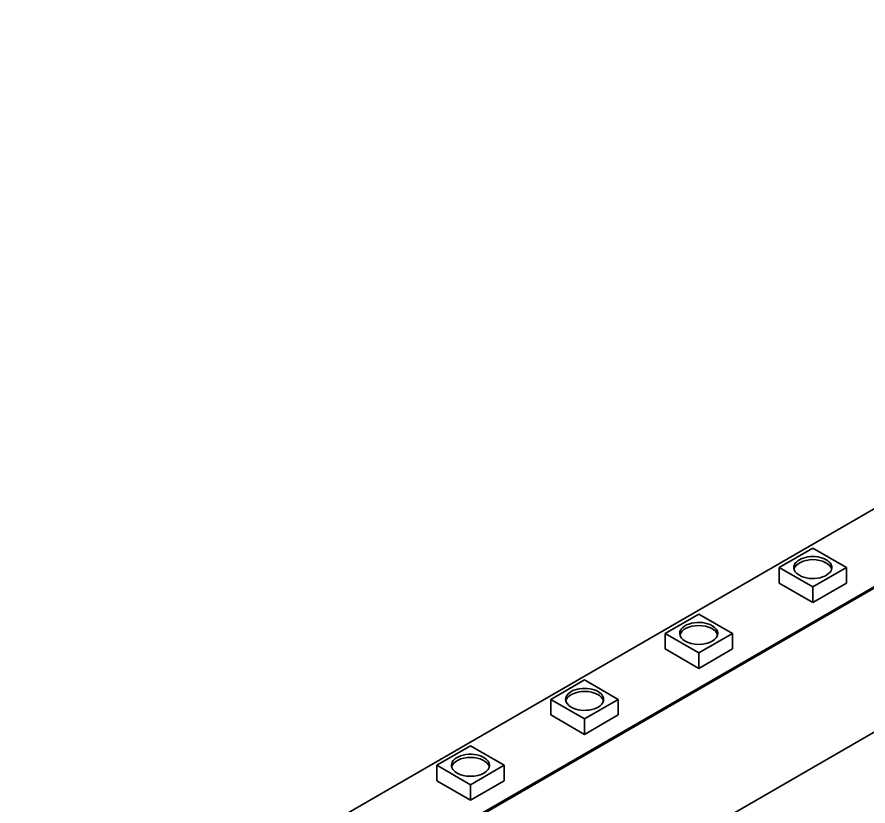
# Model space of a CAD drawing. Extents: x 276 to 1434, y 180 to 714.
# Drawn here: x 854.5 to 943.9, y 631.4 to 714.2 of the extents above; entities that cross this region are included whole.
import ezdxf

# ---------------------------------------------------------------- set-up
doc = ezdxf.new("R2010")
doc.units = 0

msp = doc.modelspace()

# ---------------------------------------------------------------- linework, layer by layer
at = {"color": 7, "lineweight": 35}
for p, q in [((859.062, 613.234), (1033.969, 714.216)), ((1041.04, 710.134), (866.133, 609.151)), ((1041.04, 709.97), (866.133, 608.988)), ((854.457, 587.14), (1030.455, 688.752))]:
    msp.add_line(p, q, dxfattribs=at)
at = {"color": 7, "lineweight": 35, "ltscale": 0.102063}
for p, q in [((934.527, 656.395), (938.063, 658.436)), ((934.527, 656.395), (938.063, 654.354)), ((934.527, 654.762), (938.063, 652.721)), ((922.539, 649.474), (926.074, 651.515)), ((922.539, 649.474), (926.074, 647.433)), ((922.539, 647.841), (926.074, 645.8)), ((917.622, 642.552), (914.086, 644.594)), ((917.622, 642.552), (914.086, 640.511)), ((917.622, 640.919), (914.086, 638.878))]:
    msp.add_line(p, q, dxfattribs=at)
at = {"color": 7, "lineweight": 35, "ltscale": 0.102062}
for p, q in [((941.598, 656.395), (938.063, 658.436)), ((941.598, 654.762), (938.063, 652.721)), ((929.61, 649.474), (926.074, 647.433)), ((929.61, 647.841), (926.074, 645.8)), ((910.55, 642.552), (914.086, 640.511)), ((910.55, 640.919), (914.086, 638.878)), ((898.562, 635.631), (902.098, 633.59)), ((905.633, 635.631), (902.098, 633.59)), ((898.562, 633.998), (902.098, 631.957)), ((905.633, 633.998), (902.098, 631.957))]:
    msp.add_line(p, q, dxfattribs=at)
at = {"color": 7, "lineweight": 35, "ltscale": 0.040823}
for p, q in [((934.527, 654.762), (934.527, 656.395)), ((941.598, 654.762), (941.598, 656.395))]:
    msp.add_line(p, q, dxfattribs=at)
at = {"color": 7, "lineweight": 35, "ltscale": 0.102061}
for p, q in [((941.598, 656.395), (938.063, 654.354)), ((929.61, 649.474), (926.074, 651.515)), ((910.55, 642.552), (914.086, 644.594)), ((898.562, 635.631), (902.098, 637.672)), ((905.633, 635.631), (902.098, 637.672))]:
    msp.add_line(p, q, dxfattribs=at)
at = {"color": 7, "lineweight": 35, "ltscale": 0.040825}
for p, q in [((938.063, 652.721), (938.063, 654.354)), ((922.539, 647.841), (922.539, 649.474)), ((929.61, 647.841), (929.61, 649.474)), ((926.074, 645.8), (926.074, 647.433)), ((910.55, 640.919), (910.55, 642.552)), ((917.622, 640.919), (917.622, 642.552)), ((914.086, 638.878), (914.086, 640.511)), ((898.562, 633.998), (898.562, 635.631)), ((905.633, 633.998), (905.633, 635.631)), ((902.098, 631.957), (902.098, 633.59))]:
    msp.add_line(p, q, dxfattribs=at)
at = {"color": 7, "lineweight": 35}
for centre, start_param, end_param in [((938.063, 656.395), 0, 3.141593), ((938.063, 656.069), 0.141901, 2.999695), ((938.063, 656.395), 3.141593, 3.926991), ((938.063, 656.395), 3.926991, 6.283185), ((926.074, 649.474), 0.785398, 3.141593), ((926.074, 649.147), 0.141901, 2.999695), ((926.074, 649.474), 0, 0.785398), ((926.074, 649.474), 3.141593, 6.283185), ((914.086, 642.552), 6.283185, 9.424778), ((914.086, 642.226), 0.141901, 2.999695), ((914.086, 642.552), 3.141593, 3.926991), ((914.086, 642.552), 3.926991, 6.283185), ((902.098, 635.631), 0.785398, 3.141593), ((902.098, 635.304), 0.141901, 2.999695), ((902.098, 635.631), 6.283185, 7.068583), ((902.098, 635.631), 3.141593, 6.283185)]:
    msp.add_ellipse(centre, major_axis=(2, 0), ratio=0.57735, start_param=start_param, end_param=end_param, dxfattribs=at)

doc.saveas('drawing.dxf')
